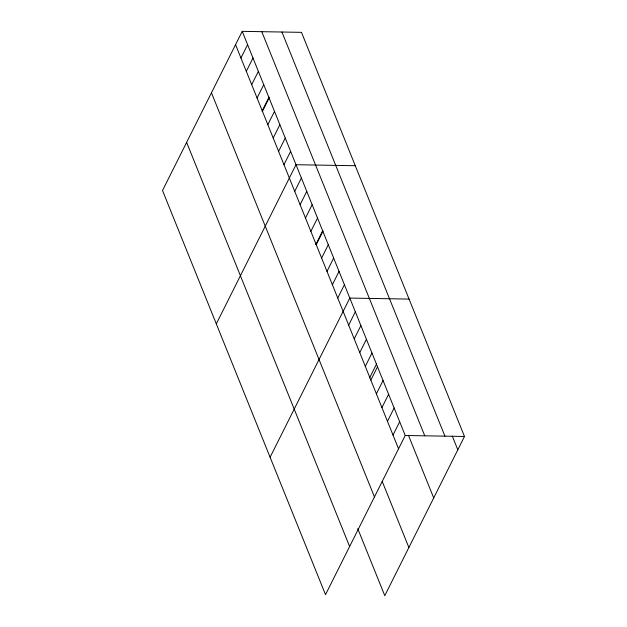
<?xml version="1.0" encoding="UTF-8"?>
<svg xmlns="http://www.w3.org/2000/svg" width="627" height="627" viewBox="0 0 627 627"><rect width="100%" height="100%" fill="white"/><g stroke="black" fill="none" stroke-linecap="round" stroke-linejoin="round"><path stroke-width="0.94" d="M242.226 31.35L162.518 190.514L325.515 594.647L405.222 435.483L242.226 31.35L301.485 32.353L464.482 436.486L384.774 595.65L357.758 528.663M240.933 58.005L247.602 44.689M246.317 71.345L252.987 58.021M251.693 84.676L258.363 71.36M257.07 98.016L263.74 84.692M262.023 111.159L269.054 97.107M262.454 111.347L269.124 98.031M267.831 124.687L274.501 111.371M273.207 138.026L279.877 124.702M278.592 151.358L285.254 138.042M283.968 164.697L290.638 151.373M216.307 323.877L296.015 164.713L355.274 165.716M294.721 191.368L301.391 178.052M300.106 204.708L306.775 191.384M305.482 218.039L312.152 204.723M310.859 231.379L317.528 218.055M315.812 244.522L322.842 230.47M316.243 244.71L322.913 231.394M321.62 258.05L328.289 244.734M326.996 271.389L333.666 258.065M332.381 284.721L339.042 271.405M337.757 298.06L344.427 284.736M270.096 457.24L349.803 298.076L409.063 299.079M348.675 325.139L355.344 311.815M354.216 338.878L360.886 325.554M359.757 352.617L366.427 339.301M365.306 366.356L371.968 353.04M369.601 377.885L376.631 363.832M370.847 380.095L377.517 366.779M376.388 393.834L383.058 380.518M381.929 407.581L388.599 394.258M387.47 421.32L394.14 407.997M393.011 435.06L399.681 421.744M405.222 435.483L464.482 436.486M452.271 436.063L457.812 449.802M281.931 32.024L444.927 436.149M261.78 31.679L424.777 435.812M408.42 435.24L433.712 497.932M235.556 44.666L398.553 448.799M382.204 481.395L408.875 547.52M211.456 92.796L374.452 496.929M186.627 142.384L349.623 546.517"/></g></svg>
